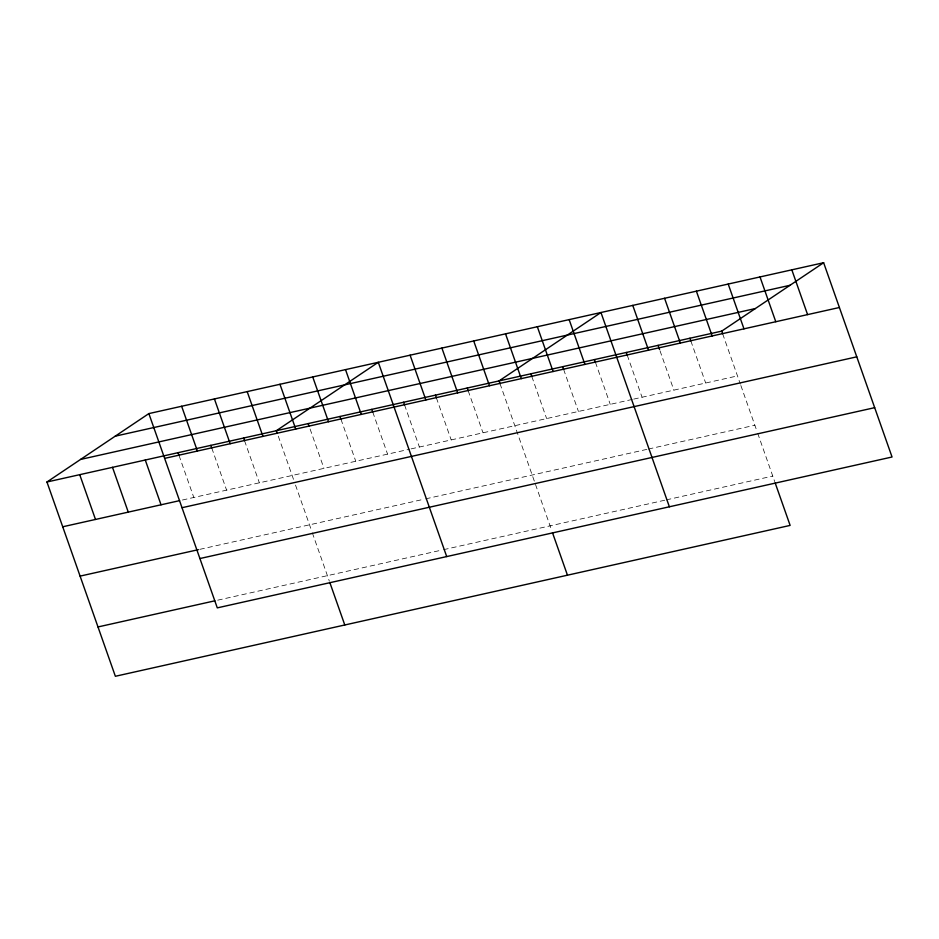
<?xml version="1.0" encoding="UTF-8"?>
<svg xmlns="http://www.w3.org/2000/svg" width="939" height="939" viewBox="0 0 939 939"><rect width="100%" height="100%" fill="white"/><g stroke="black" fill="none" stroke-linecap="round" stroke-linejoin="round"><path stroke-width="0.7" stroke-dasharray="4.7 3.52" d="M182.412 500.018L409.697 449.194M411.082 448.889L632.37 399.404M633.755 399.098L737.491 375.905M199.796 549.35L424.311 499.149M425.696 498.844L646.983 449.358M648.368 449.053L754.862 425.238M217.695 600.185L442.21 549.984M443.595 549.667L664.882 500.194M666.267 499.888L772.762 476.073M722.666 333.838L740.378 384.133M740.859 385.495L757.21 431.928M757.691 433.266L774.687 481.554M690.858 340.951L705.67 383.018M660.011 350.775L673.862 390.131M627.24 355.177L642.053 397.244M595.432 362.29L610.244 404.357M563.623 369.403L578.436 411.47M531.814 376.516L546.627 418.583M499.994 383.628L551.533 529.972M468.185 390.741L482.998 432.809M436.377 397.854L451.19 439.922M404.568 404.967L419.381 447.034M372.76 412.08L387.572 454.147M340.951 419.193L355.764 461.26M310.093 429.017L323.955 468.373M278.284 436.13L293.59 479.594M295.515 485.076L311.865 531.509M312.335 532.847L329.343 581.135M244.551 440.743L259.364 482.81M211.78 448.067L226.592 490.135M179.009 455.403L193.821 497.47"/><path stroke-width="1.41" d="M775.168 482.928L790.133 525.406L115.368 676.28L46.95 482L148.867 413.594L823.632 262.72L892.05 457L217.285 607.873L148.867 413.594M46.95 482L721.715 331.127L823.632 262.72M115.239 436.166L790.004 285.292M80.578 459.429L755.343 308.555M164.642 458.373L839.407 307.499M62.725 526.779L179.572 500.651M182.013 507.706L856.779 356.832M80.097 576.112L198.364 549.667M199.913 558.541L874.679 407.667M97.996 626.947L214.843 600.819M791.823 269.833L807.587 314.612M760.015 276.946L775.778 321.725M728.206 284.059L743.97 328.838M721.715 331.127L722.666 333.838M696.386 291.172L712.161 335.951M689.907 338.24L690.858 340.951M664.577 298.285L680.352 343.064M658.098 345.352L659.53 349.425M632.769 305.398L648.544 350.177M626.29 352.465L627.24 355.177M669.378 506.79L600.96 312.511L499.043 380.917L499.994 383.628M594.469 359.578L595.432 362.29M569.151 319.624L584.915 364.402M562.661 366.691L563.623 369.403M537.343 326.737L553.106 371.515M530.852 373.804L531.814 376.516M505.534 333.85L521.298 378.628M552.496 532.718L567.461 575.196M473.714 340.963L489.489 385.741M467.235 388.03L468.185 390.741M441.905 348.076L457.68 392.854M435.426 395.143L436.377 397.854M410.097 355.177L425.872 399.967M403.617 402.256L404.568 404.967M446.706 556.581L378.288 362.29L276.371 430.696L277.322 433.419M371.797 409.369L372.76 412.08M345.517 369.626L361.28 414.404M339.988 416.47L340.951 419.193M312.734 376.95L328.509 421.728M308.18 423.583L309.131 426.306M279.963 384.274L295.738 429.064M329.824 582.497L344.789 624.987M247.192 391.61L262.955 436.389M243.6 438.032L244.551 440.743M214.421 398.934L230.184 443.713M210.817 445.356L211.78 448.067M181.638 406.258L197.413 451.049M178.046 452.68L179.009 455.403M145.275 460.016L161.038 504.795M112.504 467.34L128.267 512.119M79.721 474.664L95.496 519.455"/></g></svg>
